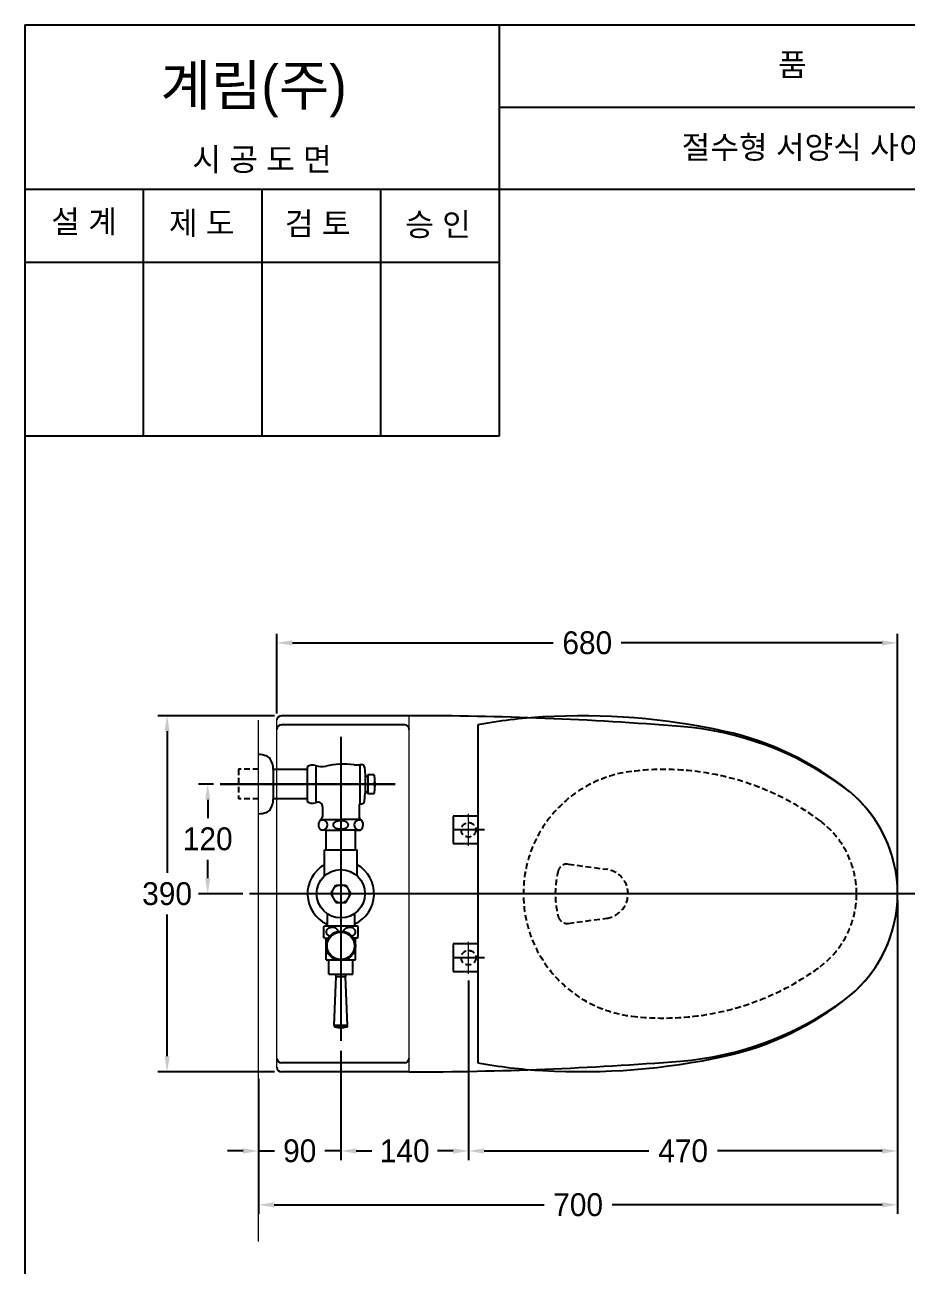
# Model space of a CAD drawing. Header units: millimetres. Extents: x 0 to 5600, y -67 to 2530.
# Drawn here: x 1900 to 2866, y 1172 to 2530 of the extents above; entities that cross this region are included whole.
import ezdxf
from ezdxf.enums import TextEntityAlignment as Align
from ezdxf.lldxf.tags import DXFTag

# ---------------------------------------------------------------- set-up
doc = ezdxf.new("R2010")
doc.units = ezdxf.units.MM
doc.linetypes.add('DASHED2', pattern=[9.525, 6.35, -3.175])
for name, color, linetype in [('TEXT', 7, 'Continuous'), ('내부선 및 부속', 4, 'Continuous'), ('도각라인', 7, 'Continuous'), ('외형선', 3, 'Continuous'), ('점선', 6, 'DASHED2'), ('중심선', 1, 'DASHED'), ('치수선', 7, 'Continuous')]:
    doc.layers.add(name, color=color, linetype=linetype)
doc.styles.add('____', font='')
doc.styles.add('타이틀', font='H2GTRM.TTF', dxfattribs={"height": 25})
doc.styles.get('____').set_extended_font_data('굴림')
tags = doc.linetypes.add('DASHDOT', pattern=[70, 31, -13, 13, -13]).pattern_tags.tags
tags[10:11] = [DXFTag(74, 4), DXFTag(75, 0), DXFTag(340, '0'), DXFTag(46, 0.0), DXFTag(50, 0.0), DXFTag(44, 0.0), DXFTag(45, 0.0)]
tags[8:9] = [DXFTag(74, 4), DXFTag(75, 0), DXFTag(340, '0'), DXFTag(46, 0.0), DXFTag(50, 0.0), DXFTag(44, 0.0), DXFTag(45, 0.0)]
tags[6:7] = [DXFTag(74, 4), DXFTag(75, 0), DXFTag(340, '0'), DXFTag(46, 0.0), DXFTag(50, 0.0), DXFTag(44, 0.0), DXFTag(45, 0.0)]
tags[4:5] = [DXFTag(74, 4), DXFTag(75, 0), DXFTag(340, '0'), DXFTag(46, 0.0), DXFTag(50, 0.0), DXFTag(44, 0.0), DXFTag(45, 0.0)]
tags = doc.linetypes.add('DASHED', pattern=[25.72, 12.86, -12.86]).pattern_tags.tags
tags[6:7] = [DXFTag(74, 4), DXFTag(75, 0), DXFTag(340, '0'), DXFTag(46, 0.0), DXFTag(50, 0.0), DXFTag(44, 0.0), DXFTag(45, 0.0)]
tags[4:5] = [DXFTag(74, 4), DXFTag(75, 0), DXFTag(340, '0'), DXFTag(46, 0.0), DXFTag(50, 0.0), DXFTag(44, 0.0), DXFTag(45, 0.0)]
doc.dimstyles.new('MSADIM', dxfattribs={"dimtxt": 33, "dimasz": 17, "dimexe": 10, "dimexo": 7.5, "dimgap": 10, "dimtad": 0, "dimtih": 1, "dimtoh": 1, "dimdec": 0, "dimzin": 1, "dimdsep": 46, "dimtxsty": '____', "dimcen": 11.25, "dimadec": 0, "dimazin": 0, "dimtfac": 1, "dimtdec": 0, "dimtix": 1, "dimtmove": 0, "dimatfit": 3, "dimfxl": 1, "dimtolj": 1, "dimtzin": 1, "dimarcsym": 0})

# ---------------------------------------------------------------- blocks, each defined once
blk = doc.blocks.new('*D33')
at = {"layer": '치수선', "color": 0, "linetype": 'Continuous', "lineweight": -2, "transparency": 16777216}
for p, q in [((2173.7, 1773.5), (2045.9, 1773.5)), ((2055.9, 1756.5), (2055.9, 1601.3)), ((2055.9, 1400.5), (2055.9, 1555.7)), ((2173.7, 1383.5), (2045.9, 1383.5))]:
    blk.add_line(p, q, dxfattribs=at)
at = {"layer": '치수선', "color": 0, "linetype": 'Continuous', "transparency": 16777216}
for points in [[(2053.1, 1756.5), (2058.7, 1756.5), (2055.9, 1773.5)], [(2053.1, 1400.5), (2058.7, 1400.5), (2055.9, 1383.5)]]:
    blk.add_solid(points, dxfattribs=at)
at = {"layer": '치수선', "color": 0, "linetype": 'Continuous', "transparency": 16777216, "insert": (2055.9, 1578.5), "char_height": 25, "attachment_point": 5, "style": '____'}
blk.add_mtext('\\A1;390', dxfattribs=at)
blk = doc.blocks.new('*D34')
at = {"layer": '치수선', "color": 0, "linetype": 'Continuous', "lineweight": -2, "transparency": 16777216}
for p, q in [((2246.2, 1406.6), (2246.2, 1286.9)), ((2156.2, 1376), (2156.2, 1286.9)), ((2139.2, 1296.9), (2122.2, 1296.9)), ((2156.2, 1296.9), (2173.7, 1296.9)), ((2246.2, 1296.9), (2228.7, 1296.9)), ((2263.2, 1296.9), (2280.2, 1296.9))]:
    blk.add_line(p, q, dxfattribs=at)
at = {"layer": '치수선', "color": 0, "linetype": 'Continuous', "transparency": 16777216}
for points in [[(2139.2, 1299.7), (2139.2, 1294), (2156.2, 1296.9)], [(2263.2, 1299.7), (2263.2, 1294), (2246.2, 1296.9)]]:
    blk.add_solid(points, dxfattribs=at)
at = {"layer": '치수선', "color": 0, "linetype": 'Continuous', "transparency": 16777216, "insert": (2201.2, 1296.9), "char_height": 25, "attachment_point": 5, "style": '____'}
blk.add_mtext('\\A1;90', dxfattribs=at)
blk = doc.blocks.new('*D35')
at = {"layer": '치수선', "color": 0, "linetype": 'Continuous', "lineweight": -2, "transparency": 16777216}
for p, q in [((2386.2, 1483.5), (2386.2, 1286.9)), ((2246.2, 1406.6), (2246.2, 1286.9)), ((2263.2, 1296.9), (2280.3, 1296.9)), ((2369.2, 1296.9), (2352.1, 1296.9))]:
    blk.add_line(p, q, dxfattribs=at)
at = {"layer": '치수선', "color": 0, "linetype": 'Continuous', "transparency": 16777216}
for points in [[(2263.2, 1299.7), (2263.2, 1294), (2246.2, 1296.9)], [(2369.2, 1299.7), (2369.2, 1294), (2386.2, 1296.9)]]:
    blk.add_solid(points, dxfattribs=at)
at = {"layer": '치수선', "color": 0, "linetype": 'Continuous', "transparency": 16777216, "insert": (2316.2, 1296.9), "char_height": 25, "attachment_point": 5, "style": '____'}
blk.add_mtext('\\A1;140', dxfattribs=at)
blk = doc.blocks.new('*D36')
at = {"layer": '치수선', "color": 0, "linetype": 'Continuous', "lineweight": -2, "transparency": 16777216}
for p, q in [((2856.2, 1571), (2856.2, 1286.9)), ((2386.2, 1483.5), (2386.2, 1286.9)), ((2403.2, 1296.9), (2583.6, 1296.9)), ((2839.2, 1296.9), (2658.9, 1296.9))]:
    blk.add_line(p, q, dxfattribs=at)
at = {"layer": '치수선', "color": 0, "linetype": 'Continuous', "transparency": 16777216}
for points in [[(2403.2, 1299.7), (2403.2, 1294), (2386.2, 1296.9)], [(2839.2, 1299.7), (2839.2, 1294), (2856.2, 1296.9)]]:
    blk.add_solid(points, dxfattribs=at)
at = {"layer": '치수선', "color": 0, "linetype": 'Continuous', "transparency": 16777216, "insert": (2621.2, 1296.9), "char_height": 25, "attachment_point": 5, "style": '____'}
blk.add_mtext('\\A1;470', dxfattribs=at)
blk = doc.blocks.new('*D37')
at = {"layer": '치수선', "color": 0, "linetype": 'Continuous', "lineweight": -2, "transparency": 16777216}
for p, q in [((2856.2, 1571), (2856.2, 1227.9)), ((2156.2, 1376), (2156.2, 1227.9)), ((2173.2, 1237.9), (2469.1, 1237.9)), ((2839.2, 1237.9), (2543.3, 1237.9))]:
    blk.add_line(p, q, dxfattribs=at)
at = {"layer": '치수선', "color": 0, "linetype": 'Continuous', "transparency": 16777216}
for points in [[(2173.2, 1240.7), (2173.2, 1235.1), (2156.2, 1237.9)], [(2839.2, 1240.7), (2839.2, 1235.1), (2856.2, 1237.9)]]:
    blk.add_solid(points, dxfattribs=at)
at = {"layer": '치수선', "color": 0, "linetype": 'Continuous', "transparency": 16777216, "insert": (2506.2, 1237.9), "char_height": 25, "attachment_point": 5, "style": '____'}
blk.add_mtext('\\A1;700', dxfattribs=at)
blk = doc.blocks.new('*D32')
at = {"layer": '치수선', "color": 0, "linetype": 'Continuous', "lineweight": -2, "transparency": 16777216}
for p, q in [((2176.2, 1776), (2176.2, 1863.2)), ((2856.2, 1586), (2856.2, 1863.2)), ((2193.2, 1853.2), (2478.9, 1853.2)), ((2839.2, 1853.2), (2553.5, 1853.2))]:
    blk.add_line(p, q, dxfattribs=at)
at = {"layer": '치수선', "color": 0, "linetype": 'Continuous', "transparency": 16777216}
for points in [[(2193.2, 1856), (2193.2, 1850.3), (2176.2, 1853.2)], [(2839.2, 1856), (2839.2, 1850.3), (2856.2, 1853.2)]]:
    blk.add_solid(points, dxfattribs=at)
at = {"layer": '치수선', "color": 0, "linetype": 'Continuous', "transparency": 16777216, "insert": (2516.2, 1853.2), "char_height": 25, "attachment_point": 5, "style": '____'}
blk.add_mtext('\\A1;680', dxfattribs=at)
blk = doc.blocks.new('*D40')
at = {"layer": '치수선', "color": 0, "linetype": 'Continuous', "lineweight": -2, "transparency": 16777216}
for p, q in [((2106.6, 1698.5), (2090.4, 1698.5)), ((2100.4, 1681.5), (2100.4, 1661.4)), ((2100.4, 1595.5), (2100.4, 1615.7)), ((2138.7, 1578.5), (2090.4, 1578.5))]:
    blk.add_line(p, q, dxfattribs=at)
at = {"layer": '치수선', "color": 0, "linetype": 'Continuous', "transparency": 16777216}
for points in [[(2097.6, 1681.5), (2103.2, 1681.5), (2100.4, 1698.5)], [(2097.6, 1595.5), (2103.2, 1595.5), (2100.4, 1578.5)]]:
    blk.add_solid(points, dxfattribs=at)
at = {"layer": '치수선', "color": 0, "linetype": 'Continuous', "transparency": 16777216, "insert": (2100.4, 1638.5), "char_height": 25, "attachment_point": 5, "style": '____'}
blk.add_mtext('\\A1;120', dxfattribs=at)

msp = doc.modelspace()

# ---------------------------------------------------------------- linework, layer by layer
at = {"layer": '내부선 및 부속', "linetype": 'Continuous', "lineweight": 18}
msp.add_line((2321.2, 1383.5), (2321.2, 1773.5), dxfattribs=at)
at = {"layer": '내부선 및 부속'}
for p, q in [((2316.2, 1763.5), (2181.2, 1763.5)), ((2396.2, 1763.5), (2396.2, 1393.5)), ((2316.2, 1393.5), (2181.2, 1393.5))]:
    msp.add_line(p, q, dxfattribs=at)
at = {"layer": '내부선 및 부속', "linetype": 'Continuous'}
for p, q in [((2172.2, 1714.8), (2172.2, 1682.3)), ((2172.2, 1714.8), (2209.2, 1714.8)), ((2209.2, 1717.5), (2209.2, 1698.5)), ((2218.7, 1718.9), (2218.7, 1678.1)), ((2260.7, 1719.5), (2267.2, 1719.5)), ((2267.2, 1720), (2267.2, 1677.5)), ((2267.2, 1720), (2269, 1720)), ((2272, 1717.3), (2272.9, 1708.2)), ((2209.2, 1698.5), (2209.2, 1679.5)), ((2272.9, 1708.2), (2272.9, 1688.9)), ((2275.9, 1708.9), (2275.4, 1707.8)), ((2282.9, 1708.9), (2275.9, 1708.9)), ((2275.9, 1708.9), (2275.9, 1688.1)), ((2281.7, 1699.3), (2281.7, 1697.8)), ((2283.7, 1699.3), (2281.7, 1699.3)), ((2283.7, 1697.8), (2281.7, 1697.8)), ((2272, 1679.7), (2272.9, 1688.9)), ((2275.9, 1688.1), (2275.4, 1689.3)), ((2282.9, 1688.1), (2275.9, 1688.1)), ((2209.2, 1682.3), (2172.2, 1682.3)), ((2219.8, 1678.5), (2218.7, 1678.1)), ((2226.2, 1673.7), (2226.2, 1662.6)), ((2266.2, 1673.4), (2266.2, 1667.5)), ((2267, 1677), (2269, 1677)), ((2225.2, 1659.9), (2224.4, 1659.9)), ((2224.6, 1659.9), (2226.2, 1662.6)), ((2225.2, 1659.9), (2246.2, 1659.9)), ((2225.2, 1659.9), (2226.1, 1659.9)), ((2267.2, 1659.9), (2246.2, 1659.9)), ((2266.2, 1667.5), (2266.2, 1662.6)), ((2267.8, 1659.9), (2266.2, 1662.6)), ((2267.2, 1659.9), (2268, 1659.9)), ((2396.2, 1663.5), (2369.2, 1663.5)), ((2369.2, 1663.5), (2369.2, 1633.5)), ((2229, 1648.1), (2224.7, 1648.1)), ((2229, 1648.1), (2224.7, 1648.1)), ((2229, 1648.1), (2246.2, 1648.1)), ((2229, 1648.1), (2230.2, 1648.1)), ((2230.2, 1626.5), (2230.2, 1648.1)), ((2230.2, 1628), (2230.2, 1648.1)), ((2263.5, 1648.1), (2246.2, 1648.1)), ((2262.2, 1626.5), (2262.2, 1648.1)), ((2262.2, 1628), (2262.2, 1648.1)), ((2262.2, 1628), (2262.2, 1648.1)), ((2263.5, 1648.1), (2267.7, 1648.1)), ((2369.2, 1633.5), (2396.2, 1633.5)), ((2228.2, 1598.9), (2228.2, 1626.5)), ((2228.2, 1598.9), (2228.2, 1626.5)), ((2228.2, 1626.5), (2264.2, 1626.5)), ((2264.2, 1598.9), (2264.2, 1626.5)), ((2264.2, 1598.9), (2264.2, 1626.5)), ((2235.2, 1578.5), (2240.7, 1588)), ((2235.2, 1578.5), (2240.7, 1569)), ((2240.7, 1588), (2251.7, 1588)), ((2251.7, 1588), (2257.2, 1578.5)), ((2251.7, 1569), (2257.2, 1578.5)), ((2240.7, 1569), (2251.7, 1569)), ((2231.2, 1556.7), (2231.2, 1543.5)), ((2261.2, 1556.7), (2261.2, 1543.5)), ((2227.1, 1542), (2228.2, 1543.5)), ((2227.2, 1542), (2227.2, 1531.6)), ((2228.2, 1543.5), (2264.3, 1543.5)), ((2265.3, 1542), (2264.3, 1543.5)), ((2265.3, 1531.6), (2265.3, 1542)), ((2228.2, 1530), (2227.2, 1531.6)), ((2228.2, 1530), (2232.6, 1530)), ((2230.2, 1522.2), (2230.2, 1530)), ((2264.3, 1530), (2259.8, 1530)), ((2262.2, 1522.2), (2262.2, 1530)), ((2264.3, 1530), (2265.3, 1531.6)), ((2396.2, 1523.5), (2369.2, 1523.5)), ((2369.2, 1523.5), (2369.2, 1493.5)), ((2230.2, 1506), (2230.2, 1520.9)), ((2262.2, 1506), (2262.2, 1520.9)), ((2230.2, 1506), (2242.2, 1506)), ((2233.1, 1490.5), (2233.1, 1506)), ((2250.3, 1506), (2262.2, 1506)), ((2259.4, 1490.5), (2259.4, 1506)), ((2233.1, 1490.5), (2259.4, 1490.5)), ((2238.8, 1434.2), (2241.1, 1487.8)), ((2241.1, 1487.8), (2251.3, 1487.8)), ((2253.7, 1434.2), (2251.3, 1487.8)), ((2369.2, 1493.5), (2396.2, 1493.5)), ((2253.7, 1434.2), (2238.8, 1434.2)), ((2252.5, 1432.7), (2240, 1432.7))]:
    msp.add_line(p, q, dxfattribs=at)
for centre, radius in [((2246.2, 1578.5), 26.5), ((2246.2, 1521.5), 16.1), ((2246.2, 1521.5), 15.1)]:
    msp.add_circle(centre, radius, dxfattribs=at)
at = {"layer": '내부선 및 부속'}
for centre, radius, start, end in [((2499.9, 1203), 570, 93.238, 100.4757), ((2509.5, 1033.3), 740, 77.7169, 93.238), ((2181.2, 1758.5), 5, 90, 180), ((2316.2, 1758.5), 5, 0, 90), ((2597.7, 1438.8), 325, 50.7899, 77.7169), ((2711.2, 1578.5), 145, 309.0801, 50.9199), ((2597.7, 1718.2), 325, 282.2831, 309.2101), ((2509.5, 2123.7), 740, 266.762, 282.2831), ((2181.2, 1398.5), 5, 180, 270), ((2316.2, 1398.5), 5, 270, 0), ((2499.9, 1954), 570, 259.5243, 266.762)]:
    msp.add_arc(centre, radius, start, end, dxfattribs=at)
at = {"layer": '내부선 및 부속', "linetype": 'Continuous'}
for centre, radius, start, end in [((2154.7, 1701.1), 30, 70.9929, 87.134), ((2160.9, 1720.1), 10, 37.1965, 68.8073), ((2152.2, 1715), 20, 359.2838, 33.7923), ((2215.2, 1709.5), 10, 69.9279, 127.05), ((2225.2, 1736.8), 19, 249.9279, 283.5868), ((2248.2, 1641.5), 79, 80.8739, 103.5868), ((2269, 1717), 3, 5.8234, 90), ((2274.2, 1708.3), 1.3, 185.8232, 334.4413), ((2213.7, 1698.5), 70, 4.4244, 8.5378), ((2213.7, 1698.5), 70, 0.6139, 4.4244), ((2213.7, 1698.5), 70, 355.5756, 359.3861), ((2274.2, 1688.7), 1.3, 25.5587, 174.1768), ((2213.7, 1698.5), 70, 351.4622, 355.5756), ((2160.9, 1676.9), 10, 291.1927, 322.8035), ((2152.2, 1682), 20, 326.2077, 0.7162), ((2215.2, 1687.5), 10, 232.95, 290.0721), ((2221.2, 1673.7), 5, 0, 106.5076), ((2275.2, 1673.4), 9, 152.734, 180), ((2269, 1680), 3, 270, 354.1766), ((2154.7, 1696), 30, 272.866, 289.0071), ((2229.2, 1654.1), 7.5, 129.9055, 233.1301), ((2226.2, 1653.8), 5.44, 244.1576, 118.8551), ((2266.2, 1653.8), 5.44, 61.1449, 295.8424), ((2263.2, 1654.1), 7.5, 306.8699, 50.0945), ((2246.2, 1578.5), 36.5, 119.5479, 244.871), ((2246.2, 1578.5), 36.5, 295.129, 60.4521), ((2224.2, 1598.9), 4, 343.6873, 359.9996), ((2268.2, 1598.9), 4, 180.0004, 196.3127), ((2246.2, 1578.5), 9.75, 162.4225, 197.5775), ((2246.2, 1578.5), 9.75, 102.4225, 137.5775), ((2246.2, 1578.5), 9.75, 42.4225, 77.5775), ((2246.2, 1578.5), 9.75, 342.4225, 17.5775), ((2246.2, 1578.5), 9.75, 222.4225, 257.5775), ((2246.2, 1578.5), 9.75, 282.4225, 317.5775), ((2237.1, 1488), 4, 357.4997, 38.9077), ((2255.3, 1488), 4, 141.0923, 182.5003), ((2240.3, 1434.1), 1.5, 177.5, 257.9556), ((2246.2, 1462), 30, 257.9556, 282.0444), ((2252.2, 1434.1), 1.5, 282.0444, 2.5)]:
    msp.add_arc(centre, radius, start, end, dxfattribs=at)
for points in [[(2246.1, 1658.4), (2237.7, 1658.4), (2237.7, 1653.9)], [(2254.5, 1653.9), (2254.5, 1658.4), (2246.1, 1658.4)], [(2237.7, 1653.9), (2237.7, 1649.4), (2246.1, 1649.4)], [(2246.1, 1649.4), (2254.5, 1649.4), (2254.5, 1653.9)]]:
    msp.add_rational_spline(points, [1, 0.707106781056, 1], degree=2, dxfattribs=at)
for points, knots in [([(2234.1, 1532), (2233.8, 1532.1), (2233.1, 1532.4), (2232.1, 1533.1), (2231.3, 1533.9), (2230.7, 1535), (2230.4, 1536.2), (2230.4, 1537.4), (2230.8, 1538.6), (2231.4, 1539.7), (2232.2, 1540.5), (2233.1, 1541.1), (2234.2, 1541.6), (2235.6, 1542), (2237.4, 1542.1), (2238.8, 1541.7), (2239.5, 1541.4)], [0, 0, 0, 0, 0.060403, 0.122042, 0.185414, 0.250855, 0.318159, 0.386204, 0.453404, 0.518699, 0.581933, 0.643469, 0.703797, 0.763356, 0.881291, 1, 1, 1, 1]), ([(2239.5, 1541.4), (2240.1, 1541.2), (2241.1, 1540.6), (2241.9, 1539.7), (2242.2, 1539.2)], [0, 0, 0, 0, 0.490135, 1, 1, 1, 1]), ([(2242.2, 1539.2), (2242.4, 1538.9), (2242.7, 1538.3), (2242.9, 1537.6), (2242.9, 1537.2)], [0, 0, 0, 0, 0.494403, 1, 1, 1, 1]), ([(2249.5, 1537.2), (2249.5, 1537.7), (2249.8, 1538.7), (2250.3, 1539.5), (2250.6, 1539.8)], [0, 0, 0, 0, 0.50843, 1, 1, 1, 1]), ([(2250.6, 1539.8), (2251.1, 1540.3), (2252, 1541.1), (2253.8, 1541.8), (2255.6, 1542.1), (2256.8, 1541.9), (2257.4, 1541.8)], [0, 0, 0, 0, 0.258375, 0.508203, 0.754214, 1, 1, 1, 1]), ([(2257.4, 1541.8), (2258.2, 1541.6), (2259.3, 1541.2), (2260.5, 1540.2), (2261.3, 1539.3), (2261.9, 1538.1), (2262.1, 1536.8), (2261.9, 1535.5), (2261.5, 1534.7), (2261.3, 1534.3)], [0, 0, 0, 0, 0.233396, 0.354128, 0.478624, 0.607376, 0.739245, 0.871155, 1, 1, 1, 1]), ([(2261.3, 1534.3), (2261.1, 1534), (2260.7, 1533.5), (2259.8, 1532.7), (2258.9, 1532.2), (2258.3, 1532)], [0, 0, 0, 0, 0.258996, 0.511369, 1, 1, 1, 1])]:
    msp.add_open_spline(points, degree=3, knots=knots, dxfattribs=at)
at = {"layer": '도각라인', "color": 7}
for p, q in [((1900, 2530), (1900, 0)), ((1900, 2530), (3700, 2530)), ((1900, 2530), (1900, 0)), ((2420, 2080), (2420, 2530)), ((2420, 2440), (3700, 2440)), ((1900, 2350), (3700, 2350)), ((2030, 2080), (2030, 2350)), ((2160, 2080), (2160, 2350)), ((2290, 2080), (2290, 2350)), ((1900, 2270), (2420, 2270)), ((1900, 2080), (2420, 2080))]:
    msp.add_line(p, q, dxfattribs=at)
at = {"layer": '외형선', "linetype": 'Continuous', "lineweight": 18}
for p, q in [((2156.2, 1197.8), (2156.2, 1768.5)), ((2176.2, 1388.5), (2176.2, 1768.5))]:
    msp.add_line(p, q, dxfattribs=at)
at = {"layer": '외형선'}
for p, q in [((2321.2, 1773.5), (2181.2, 1773.5)), ((2321.2, 1383.5), (2181.2, 1383.5))]:
    msp.add_line(p, q, dxfattribs=at)
for centre, radius, start, end in [((2181.2, 1768.5), 5, 90, 180), ((2321.2, -1976.5), 3750, 85.4576, 90), ((2590.5, 1412.8), 350, 53.9198, 85.4576), ((2711.2, 1578.5), 145, 0, 53.9198), ((2711.2, 1578.5), 145, 306.0802, 0), ((2590.5, 1744.2), 350, 274.5424, 306.0802), ((2181.2, 1388.5), 5, 180, 270), ((2321.2, 5133.5), 3750, 270, 274.5424)]:
    msp.add_arc(centre, radius, start, end, dxfattribs=at)
at = {"layer": '점선'}
for p, q in [((2134.2, 1714.8), (2134.2, 1682.3)), ((2156.2, 1714.8), (2134.2, 1714.8)), ((2156.2, 1682.3), (2134.2, 1682.3)), ((2495.4, 1611), (2537.5, 1605.3)), ((2495.4, 1546.1), (2537.5, 1551.8))]:
    msp.add_line(p, q, dxfattribs=at)
for centre in [(2386.2, 1648.5), (2386.2, 1508.5)]:
    msp.add_circle(centre, 8, dxfattribs=at)
for centre, radius, start, end in [((2581.2, 1578.5), 135, 96.8705, 263.1295), ((2599.8, 1424.6), 290, 53.7266, 96.8705), ((2711.2, 1578.5), 100, 0, 53.046), ((2581.2, 1578.5), 100, 165.4906, 194.5094), ((2494.1, 1601.1), 10, 82.2907, 165.4906), ((2533.9, 1578.5), 27, 277.7093, 82.2907), ((2711.2, 1578.5), 100, 306.954, 0), ((2494.1, 1556), 10, 194.5094, 277.7093), ((2599.8, 1732.4), 290, 263.1295, 306.2734)]:
    msp.add_arc(centre, radius, start, end, dxfattribs=at)
at = {"layer": '중심선', "linetype": 'DASHDOT'}
msp.add_line((2246.2, 1750.5), (2246.2, 1417.6), dxfattribs=at)
at = {"layer": '중심선', "lineweight": 30}
msp.add_line((2305.7, 1698.5), (2114.1, 1698.5), dxfattribs=at)
at = {"layer": '중심선', "linetype": 'Continuous', "lineweight": 18}
for p, q in [((2386.2, 1631), (2386.2, 1666)), ((2386.2, 1491), (2386.2, 1526))]:
    msp.add_line(p, q, dxfattribs=at)
at = {"layer": '중심선'}
for p, q in [((2403.7, 1648.5), (2368.7, 1648.5)), ((2886.2, 1578.5), (2146.2, 1578.5)), ((2403.7, 1508.5), (2368.7, 1508.5))]:
    msp.add_line(p, q, dxfattribs=at)

# ---------------------------------------------------------------- texts
at = {"layer": 'TEXT', "style": '타이틀'}
for s, p in [('품             명', (2815.7, 2486.4)), ('절수형 서양식 사이펀 변기', (2805.8, 2396)), ('시 공 도 면', (2159.9, 2382.7)), ('설 계', (1965, 2314.6)), ('제 도', (2093.8, 2312.9)), ('검 토', (2220.8, 2312.3)), ('승 인', (2352.7, 2311.4))]:
    msp.add_text(s, height=25, dxfattribs=at).set_placement(p, align=Align.MIDDLE_CENTER)
msp.add_text('계림(주)', height=44, dxfattribs=at).set_placement((2048.7, 2441.8))

# ---------------------------------------------------------------- dimensions: what is measured, and where the dimension line sits
at = {"layer": '치수선', "linetype": 'Continuous'}
for base, p1, p2, picture, middle in [((2176.2, 1853.2), (2856.2, 1578.5), (2176.2, 1768.5), '*D32', (2516.2, 1853.2)), ((2856.2, 1237.9), (2156.2, 1383.5), (2856.2, 1578.5), '*D37', (2506.2, 1237.9)), ((2856.2, 1296.9), (2386.2, 1491), (2856.2, 1578.5), '*D36', (2621.2, 1296.9)), ((2386.2, 1296.9), (2246.2, 1414.1), (2386.2, 1491), '*D35', (2316.2, 1296.9)), ((2246.2, 1296.9), (2156.2, 1383.5), (2246.2, 1414.1), '*D34', (2201.2, 1296.9))]:
    dim = msp.add_linear_dim(base=base, p1=p1, p2=p2, dimstyle='MSADIM', override={"dimtxt": 25}, dxfattribs=at)
    dim.commit()
    dim.dimension.update_dxf_attribs({"geometry": picture, "text_midpoint": middle})
for base, p1, p2, picture, middle in [((2055.9, 1383.5), (2181.2, 1773.5), (2181.2, 1383.5), '*D33', (2055.9, 1578.5)), ((2100.4, 1578.5), (2114.1, 1698.5), (2146.2, 1578.5), '*D40', (2100.4, 1638.5))]:
    dim = msp.add_linear_dim(base=base, p1=p1, p2=p2, angle=90, dimstyle='MSADIM', override={"dimtxt": 25}, dxfattribs=at)
    dim.commit()
    dim.dimension.update_dxf_attribs({"geometry": picture, "text_midpoint": middle})

doc.saveas('drawing.dxf')
